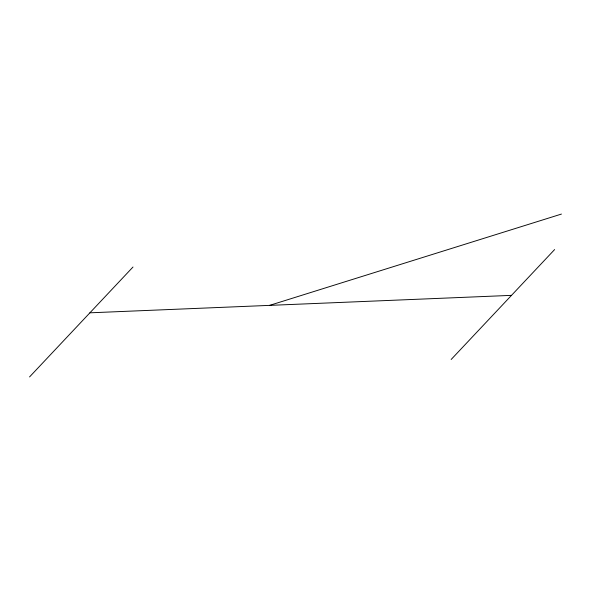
<?xml version="1.0" encoding="UTF-8"?>
<svg xmlns="http://www.w3.org/2000/svg" width="591" height="591" viewBox="0 0 591 591"><rect width="100%" height="100%" fill="white"/><g stroke="black" fill="none" stroke-linecap="round" stroke-linejoin="round"><path stroke-width="0.89" d="M29.55 376.932L133.005 267.021M451.162 359.468L554.617 249.557M269.599 305.377L561.45 214.068M89.891 312.816L511.503 295.36"/></g></svg>
